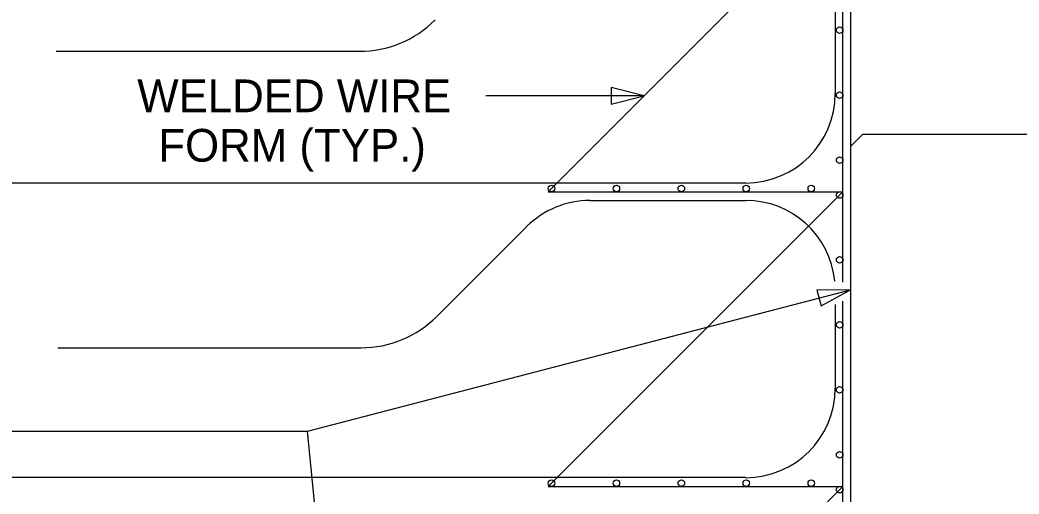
# Model space of a CAD drawing. Extents: x 6 to 176, y 6 to 103.
# Drawn here: x 99.06 to 137.19, y 34.78 to 52.88 of the extents above; entities that cross this region are included whole.
import ezdxf

# ---------------------------------------------------------------- set-up
doc = ezdxf.new("R2010")
doc.units = 0
for name, color, linetype in [('Arrowhead Terminators CELL', 7, 'Continuous'), ('Mis Object Lines', 7, 'Continuous'), ('Rebar Lines CELL', 7, 'Continuous'), ('Structural Steel Lines', 7, 'Continuous'), ('Sup Concrete Girder Lines', 7, 'Continuous'), ('Text', 7, 'Continuous'), ('User Information Notes', 7, 'Continuous')]:
    doc.layers.add(name, color=color, linetype=linetype)

msp = doc.modelspace()

# ---------------------------------------------------------------- linework, layer by layer
at = {"layer": 'Arrowhead Terminators CELL'}
msp.add_line((131.231, 48.517), (152.795, 48.517), dxfattribs=at)
at = {"layer": 'Mis Object Lines'}
for points in [[(122.88, 49.982), (121.63, 50.295), (121.63, 49.67)], [(130.763, 42.578), (129.475, 42.565), (129.632, 41.96)]]:
    msp.add_lwpolyline(points, close=True, dxfattribs=at)
at = {"layer": 'Rebar Lines CELL'}
for p, q in [((130.469, 57.571), (119.219, 46.321)), ((130.469, 46.321), (119.219, 35.071)), ((130.469, 35.071), (119.219, 23.821))]:
    msp.add_line(p, q, dxfattribs=at)
for points in [[(119.219, 46.321), (130.469, 46.321), (130.469, 57.571)], [(130.469, 42.867), (130.469, 46.321)], [(119.219, 35.071), (130.469, 35.071), (130.469, 42.142)], [(119.219, 23.821), (130.469, 23.821), (130.469, 35.071)]]:
    msp.add_lwpolyline(points, dxfattribs=at)
for centre in [(130.344, 52.488), (130.344, 50.008), (130.344, 47.529), (119.344, 46.446), (121.823, 46.446), (124.302, 46.446), (126.781, 46.446), (129.261, 46.446), (130.344, 46.196), (130.344, 43.717), (130.344, 41.238), (130.344, 38.758), (130.344, 36.279), (119.344, 35.196), (121.823, 35.196), (124.302, 35.196), (126.781, 35.196), (129.261, 35.196), (130.344, 34.946)]:
    msp.add_circle(centre, 0.125, dxfattribs=at)
at = {"layer": 'Structural Steel Lines'}
for points in [[(122.88, 49.982), (116.846, 49.982)], [(97.697, 37.177), (110.034, 37.177), (130.763, 42.578)], [(111.394, 23.352), (110.034, 37.177)]]:
    msp.add_lwpolyline(points, dxfattribs=at)
at = {"layer": 'Sup Concrete Girder Lines'}
for p, q in [((130.177, 53.821), (130.177, 50.071)), ((100.441, 51.682), (112.013, 51.682)), ((104.634, 46.654), (54.445, 46.654)), ((126.76, 46.654), (104.634, 46.654)), ((120.814, 45.988), (126.76, 45.988)), ((114.97, 41.559), (118.398, 44.987)), ((130.177, 42.011), (130.177, 38.821)), ((100.51, 40.363), (112.082, 40.363)), ((126.76, 35.405), (73.751, 35.405))]:
    msp.add_line(p, q, dxfattribs=at)
for centre, radius, start, end in [((112.013, 55.765), 4.083, 270, 315.0094), ((126.76, 50.071), 3.417, 270, 360), ((120.814, 42.571), 3.417, 90, 135), ((126.76, 42.571), 3.417, 5.6586, 90), ((112.082, 44.446), 4.083, 270, 315.0094), ((126.76, 38.821), 3.417, 270, 360)]:
    msp.add_arc(centre, radius, start, end, dxfattribs=at)
at = {"layer": 'Text'}
for p, q in [((130.763, 74.859), (130.763, 22.156)), ((131.231, 48.517), (130.763, 48.049))]:
    msp.add_line(p, q, dxfattribs=at)

# ---------------------------------------------------------------- texts
at = {"layer": 'User Information Notes'}
for s, p in [('WELDED WIRE', (103.537, 49.357)), ('FORM (TYP.)', (104.34, 47.468))]:
    msp.add_text(s, height=1.25, dxfattribs=at).set_placement(p)

doc.saveas('drawing.dxf')
